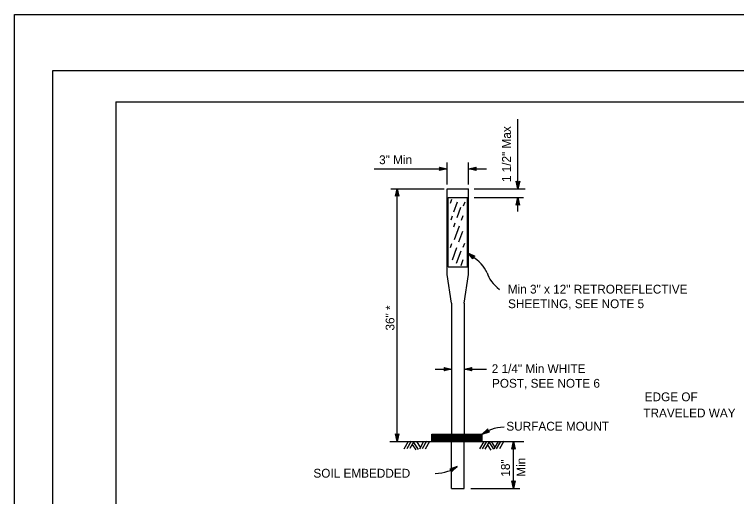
# Model space of a CAD drawing. Extents: x -894 to 866, y -476 to 714.
# Drawn here: x -894 to -320, y 330 to 714 of the extents above; entities that cross this region are included whole.
import ezdxf

# ---------------------------------------------------------------- set-up
doc = ezdxf.new("R2010")
doc.units = 0
for name, color, linetype in [('10 Sheet Format', 7, 'Continuous'), ('56 Stage 3 Anno', 7, 'Continuous'), ('57 Undefined', 7, 'Continuous'), ('60 Nongeo Data', 7, 'Continuous')]:
    doc.layers.add(name, color=color, linetype=linetype)

msp = doc.modelspace()

# ---------------------------------------------------------------- linework, layer by layer
at = {"layer": '10 Sheet Format'}
for q in [(811.55, 643.96), (-813.45, -406.04)]:
    msp.add_line((-813.45, 643.96), q, dxfattribs=at)
for points in [[(-894.04, 713.56), (865.96, 713.56), (865.96, -476.44), (-894.04, -476.44)], [(-863.43, 668.96), (836.57, 668.96), (836.57, -431.04), (-863.43, -431.04)], [(-863.43, 668.96), (836.57, 668.96), (836.57, -431.04), (-863.43, -431.04)]]:
    msp.add_lwpolyline(points, close=True, dxfattribs=at)
at = {"layer": '56 Stage 3 Anno'}
for p, q in [((-493.6, 574.9), (-493.6, 630.19)), ((-555.12, 590.71), (-555.92, 592.05)), ((-555.92, 592.05), (-555.92, 592.05)), ((-555.92, 592.05), (-549.92, 590.71)), ((-555.71, 591.69), (-551.3, 590.71)), ((-549.92, 578.42), (-549.92, 595.71)), ((-532.89, 578.42), (-532.89, 595.71)), ((-532.89, 590.71), (-526.89, 592.04)), ((-531.5, 590.71), (-527.13, 591.68)), ((-526.89, 592.04), (-527.69, 590.71)), ((-526.89, 592.04), (-526.89, 592.04)), ((-607.95, 590.71), (-549.92, 590.71)), ((-549.92, 590.71), (-555.92, 589.38)), ((-555.92, 589.38), (-555.12, 590.71)), ((-555.92, 589.38), (-555.92, 589.38)), ((-551.31, 590.71), (-555.69, 589.74)), ((-552.69, 590.71), (-555.51, 590.09)), ((-555.47, 591.33), (-552.69, 590.71)), ((-555.3, 590.99), (-554.07, 590.71)), ((-554.07, 590.71), (-555.28, 590.45)), ((-549.92, 590.71), (-549.92, 590.71)), ((-526.89, 589.37), (-532.89, 590.71)), ((-532.89, 590.71), (-532.89, 590.71)), ((-532.89, 590.71), (-518.53, 590.71)), ((-527.11, 589.73), (-531.51, 590.71)), ((-530.13, 590.71), (-527.31, 591.33)), ((-527.35, 590.09), (-530.13, 590.71)), ((-528.75, 590.71), (-527.54, 590.97)), ((-527.52, 590.43), (-528.75, 590.71)), ((-527.69, 590.71), (-526.89, 589.37)), ((-526.89, 589.37), (-526.89, 589.37)), ((-493.6, 574.9), (-494.93, 580.9)), ((-494.93, 580.9), (-494.93, 580.9)), ((-494.93, 580.9), (-493.6, 580.1)), ((-493.6, 576.29), (-494.57, 580.66)), ((-493.6, 577.66), (-494.22, 580.48)), ((-493.59, 579.04), (-493.86, 580.25)), ((-493.6, 580.1), (-492.26, 580.9)), ((-492.26, 580.9), (-493.6, 574.9)), ((-492.61, 580.68), (-493.6, 576.28)), ((-492.97, 580.45), (-493.6, 577.66)), ((-493.32, 580.27), (-493.59, 579.04)), ((-492.26, 580.9), (-492.26, 580.9)), ((-594.63, 574.9), (-552.4, 574.9)), ((-590.97, 568.9), (-589.63, 574.9)), ((-589.63, 574.9), (-589.63, 574.9)), ((-589.63, 574.9), (-588.3, 568.9)), ((-589.63, 373.94), (-589.63, 574.9)), ((-528.54, 574.9), (-487.86, 574.9)), ((-493.6, 574.9), (-493.6, 574.9)), ((-589.63, 569.7), (-590.97, 568.9)), ((-590.97, 568.9), (-590.97, 568.9)), ((-590.62, 569.11), (-589.63, 573.52)), ((-590.26, 569.35), (-589.64, 572.13)), ((-589.91, 569.52), (-589.64, 570.75)), ((-589.64, 572.13), (-589.01, 569.31)), ((-589.64, 570.75), (-589.37, 569.54)), ((-589.63, 573.51), (-588.66, 569.13)), ((-588.3, 568.9), (-589.63, 569.7)), ((-588.3, 568.9), (-588.3, 568.9)), ((-528.54, 567.85), (-489.15, 567.85)), ((-494.94, 561.85), (-493.6, 567.85)), ((-494.58, 562.07), (-493.6, 566.47)), ((-494.22, 562.3), (-493.6, 565.09)), ((-493.88, 562.48), (-493.6, 563.71)), ((-493.6, 556.95), (-493.6, 567.85)), ((-493.6, 567.85), (-493.6, 567.85)), ((-493.6, 567.85), (-492.27, 561.85)), ((-493.6, 565.09), (-492.97, 562.26)), ((-493.6, 563.71), (-493.33, 562.5)), ((-493.59, 566.46), (-492.63, 562.09)), ((-493.6, 562.65), (-494.94, 561.85)), ((-494.94, 561.85), (-494.94, 561.85)), ((-492.27, 561.85), (-493.6, 562.65)), ((-492.27, 561.85), (-492.27, 561.85)), ((-529.63, 519.3), (-533.61, 523.99)), ((-533.61, 523.99), (-533.61, 523.99)), ((-533.61, 523.99), (-528.02, 521.43)), ((-529.59, 519.72), (-532.51, 523.16)), ((-532.49, 523.16), (-528.42, 521.29)), ((-529.56, 520.15), (-531.4, 522.32)), ((-531.4, 522.32), (-528.77, 521.12)), ((-529.49, 520.53), (-530.3, 521.49)), ((-530.3, 521.49), (-529.18, 520.97)), ((-529.46, 520.86), (-529.63, 519.3)), ((-529.63, 519.3), (-529.63, 519.3)), ((-528.02, 521.43), (-529.46, 520.86)), ((-528.02, 521.43), (-528.02, 521.43)), ((-559.36, 431.48), (-546.41, 431.48)), ((-551.61, 431.48), (-552.41, 432.82)), ((-552.41, 432.82), (-552.41, 432.82)), ((-552.41, 432.82), (-546.41, 431.48)), ((-546.41, 431.48), (-552.41, 430.15)), ((-552.41, 430.15), (-551.61, 431.48)), ((-552.19, 432.47), (-547.79, 431.48)), ((-547.8, 431.48), (-552.17, 430.51)), ((-549.17, 431.49), (-552, 430.86)), ((-551.96, 432.11), (-549.17, 431.49)), ((-551.78, 431.76), (-550.55, 431.49)), ((-550.55, 431.49), (-551.76, 431.22)), ((-546.41, 431.48), (-546.41, 431.48)), ((-536.41, 431.48), (-530.41, 432.81)), ((-536.41, 431.48), (-518.53, 431.48)), ((-530.41, 430.14), (-536.41, 431.48)), ((-536.41, 431.48), (-536.41, 431.48)), ((-530.63, 430.5), (-535.03, 431.48)), ((-535.02, 431.49), (-530.64, 432.45)), ((-533.65, 431.48), (-530.82, 432.11)), ((-530.86, 430.86), (-533.65, 431.48)), ((-532.26, 431.48), (-531.06, 431.75)), ((-531.04, 431.21), (-532.26, 431.48)), ((-530.41, 432.81), (-531.21, 431.48)), ((-531.21, 431.48), (-530.41, 430.14)), ((-530.41, 432.81), (-530.41, 432.81)), ((-552.41, 430.15), (-552.41, 430.15)), ((-530.41, 430.14), (-530.41, 430.14)), ((-589.63, 373.94), (-590.96, 379.94)), ((-590.96, 379.94), (-590.96, 379.94)), ((-590.96, 379.94), (-589.63, 379.14)), ((-589.64, 375.33), (-590.6, 379.7)), ((-589.63, 376.7), (-590.26, 379.53)), ((-589.63, 378.08), (-589.9, 379.29)), ((-589.63, 379.14), (-588.29, 379.94)), ((-588.29, 379.94), (-589.63, 373.94)), ((-588.65, 379.72), (-589.63, 375.32)), ((-589.01, 379.49), (-589.63, 376.7)), ((-589.36, 379.31), (-589.63, 378.08)), ((-588.29, 379.94), (-588.29, 379.94)), ((-517.69, 384), (-522.2, 379.82)), ((-522.2, 379.82), (-516.35, 381.7)), ((-522.2, 379.82), (-522.2, 379.82)), ((-517.7, 383.59), (-521.01, 380.52)), ((-521, 380.52), (-516.73, 381.89)), ((-517.72, 383.16), (-519.81, 381.21)), ((-519.81, 381.21), (-517.06, 382.1)), ((-517.7, 382.77), (-518.62, 381.91)), ((-518.62, 381.91), (-517.44, 382.29)), ((-517.71, 382.44), (-517.69, 384)), ((-516.35, 381.7), (-517.71, 382.44)), ((-517.69, 384), (-517.69, 384)), ((-516.35, 381.7), (-516.35, 381.7)), ((-589.63, 373.94), (-589.63, 373.94)), ((-498.56, 367.93), (-497.22, 373.93)), ((-497.22, 373.93), (-497.22, 373.93)), ((-497.22, 373.93), (-495.89, 367.93)), ((-497.22, 344.89), (-497.22, 373.93)), ((-497.22, 368.73), (-498.56, 367.93)), ((-498.56, 367.93), (-498.56, 367.93)), ((-498.2, 368.15), (-497.22, 372.55)), ((-497.84, 368.38), (-497.22, 371.17)), ((-497.49, 368.56), (-497.22, 369.79)), ((-497.22, 371.17), (-496.59, 368.34)), ((-497.22, 369.79), (-496.95, 368.58)), ((-495.89, 367.93), (-497.22, 368.73)), ((-497.21, 372.54), (-496.25, 368.16)), ((-495.89, 367.93), (-495.89, 367.93)), ((-541.96, 353.9), (-547.81, 352.03)), ((-547.81, 352.03), (-547.81, 352.03)), ((-547.81, 352.03), (-546.45, 351.28)), ((-543.16, 353.2), (-547.43, 351.84)), ((-544.35, 352.51), (-547.1, 351.63)), ((-545.54, 351.81), (-546.72, 351.43)), ((-546.47, 349.72), (-541.96, 353.9)), ((-546.45, 351.28), (-546.47, 349.72)), ((-546.46, 350.14), (-543.15, 353.21)), ((-546.46, 350.95), (-545.54, 351.81)), ((-546.44, 350.57), (-544.35, 352.51)), ((-541.96, 353.9), (-541.96, 353.9)), ((-546.47, 349.72), (-546.47, 349.72)), ((-497.22, 336.51), (-497.22, 344.89)), ((-497.22, 336.51), (-498.55, 342.51)), ((-498.55, 342.51), (-498.55, 342.51)), ((-498.55, 342.51), (-497.22, 341.71)), ((-497.22, 337.9), (-498.19, 342.27)), ((-497.21, 339.27), (-497.84, 342.09)), ((-497.21, 340.65), (-497.48, 341.86)), ((-497.22, 341.71), (-495.88, 342.51)), ((-495.88, 342.51), (-497.22, 336.51)), ((-496.23, 342.29), (-497.22, 337.89)), ((-496.59, 342.06), (-497.21, 339.27)), ((-496.94, 341.88), (-497.21, 340.65)), ((-495.88, 342.51), (-495.88, 342.51)), ((-531.14, 336.51), (-492.22, 336.51)), ((-497.22, 336.51), (-497.22, 336.51))]:
    msp.add_line(p, q, dxfattribs=at)
for centre, major_axis, start_param, end_param in [((-695.41, 496.5), (-178.58, -5.5), 3.256999, 3.527553), ((-340.24, 517.59), (-178.58, -5.5), 0.07445, 0.337295), ((-374.81, 280.76), (151.65, -94.46), 2.755632, 3.026186), ((-689.35, 452.95), (-151.65, 94.46), 2.755632, 3.026186)]:
    msp.add_ellipse(centre, major_axis=major_axis, ratio=0.299377, start_param=start_param, end_param=end_param, dxfattribs=at)
at = {"layer": '60 Nongeo Data'}
for p, q in [((-549.92, 574.9), (-532.89, 574.9)), ((-549.92, 506.84), (-549.92, 574.9)), ((-532.89, 506.84), (-532.89, 574.9)), ((-549.16, 567.85), (-533.65, 567.85)), ((-549.16, 512.84), (-549.16, 567.85)), ((-547.28, 563.38), (-546.1, 566.65)), ((-544.74, 556.45), (-541.8, 564.64)), ((-536.89, 561.36), (-535.72, 564.62)), ((-533.65, 512.84), (-533.65, 567.85)), ((-542.05, 552.14), (-539.08, 560.37)), ((-546.77, 550.21), (-545.6, 553.48)), ((-538.55, 550.04), (-537.2, 553.78)), ((-544.75, 544.64), (-543.57, 547.91)), ((-544.09, 534.65), (-540.17, 545.55)), ((-540.54, 532.7), (-537.47, 541.23)), ((-547.28, 528.17), (-546.1, 531.44)), ((-537.15, 528.43), (-535.97, 531.69)), ((-545.69, 518.41), (-542.16, 528.21)), ((-542.4, 515.73), (-538.87, 525.55)), ((-538.81, 513.9), (-537.12, 518.59)), ((-549.16, 512.84), (-533.65, 512.84)), ((-546.41, 483.94), (-549.92, 506.84)), ((-536.41, 483.94), (-532.89, 506.84)), ((-546.41, 483.94), (-546.41, 373.95)), ((-536.41, 483.94), (-536.41, 374.02)), ((-562.2, 379.82), (-522.2, 379.82)), ((-562.2, 373.94), (-562.2, 379.82)), ((-562, 373.94), (-562, 379.82)), ((-561.8, 373.94), (-561.8, 379.82)), ((-561.6, 373.94), (-561.6, 379.82)), ((-561.4, 373.94), (-561.4, 379.82)), ((-561.2, 373.94), (-561.2, 379.82)), ((-561, 373.94), (-561, 379.82)), ((-560.8, 373.94), (-560.8, 379.82)), ((-560.6, 373.94), (-560.6, 379.82)), ((-560.4, 373.94), (-560.4, 379.82)), ((-560.2, 373.94), (-560.2, 379.82)), ((-560, 373.94), (-560, 379.82)), ((-559.8, 373.94), (-559.8, 379.82)), ((-559.6, 373.94), (-559.6, 379.82)), ((-559.4, 373.94), (-559.4, 379.82)), ((-559.2, 373.94), (-559.2, 379.82)), ((-559, 373.94), (-559, 379.82)), ((-558.8, 373.94), (-558.8, 379.82)), ((-558.6, 373.94), (-558.6, 379.82)), ((-558.4, 373.94), (-558.4, 379.82)), ((-558.2, 373.94), (-558.2, 379.82)), ((-558, 373.94), (-558, 379.82)), ((-557.8, 373.94), (-557.8, 379.82)), ((-557.6, 373.94), (-557.6, 379.82)), ((-557.4, 373.94), (-557.4, 379.82)), ((-557.2, 373.94), (-557.2, 379.82)), ((-557, 373.94), (-557, 379.82)), ((-556.8, 373.94), (-556.8, 379.82)), ((-556.6, 373.94), (-556.6, 379.82)), ((-556.4, 373.94), (-556.4, 379.82)), ((-556.2, 373.94), (-556.2, 379.82)), ((-556, 373.94), (-556, 379.82)), ((-555.8, 373.94), (-555.8, 379.82)), ((-555.6, 373.94), (-555.6, 379.82)), ((-555.4, 373.94), (-555.4, 379.82)), ((-555.2, 373.94), (-555.2, 379.82)), ((-555, 373.94), (-555, 379.82)), ((-554.8, 373.94), (-554.8, 379.82)), ((-554.6, 373.94), (-554.6, 379.82)), ((-554.4, 373.94), (-554.4, 379.82)), ((-554.2, 373.94), (-554.2, 379.82)), ((-554, 373.94), (-554, 379.82)), ((-553.8, 373.94), (-553.8, 379.82)), ((-553.6, 373.94), (-553.6, 379.82)), ((-553.4, 373.94), (-553.4, 379.82)), ((-553.2, 373.94), (-553.2, 379.82)), ((-553, 373.94), (-553, 379.82)), ((-552.8, 373.94), (-552.8, 379.82)), ((-552.6, 373.94), (-552.6, 379.82)), ((-552.4, 373.94), (-552.4, 379.82)), ((-552.2, 373.94), (-552.2, 379.82)), ((-552, 373.94), (-552, 379.82)), ((-551.8, 373.94), (-551.8, 379.82)), ((-551.6, 373.94), (-551.6, 379.82)), ((-551.4, 373.94), (-551.4, 379.82)), ((-551.2, 373.94), (-551.2, 379.82)), ((-551, 373.94), (-551, 379.82)), ((-550.8, 373.94), (-550.8, 379.82)), ((-550.6, 373.94), (-550.6, 379.82)), ((-550.4, 373.94), (-550.4, 379.82)), ((-550.2, 373.94), (-550.2, 379.82)), ((-550, 373.94), (-550, 379.82)), ((-549.8, 373.94), (-549.8, 379.82)), ((-549.6, 373.94), (-549.6, 379.82)), ((-549.4, 373.94), (-549.4, 379.82)), ((-549.2, 373.94), (-549.2, 379.82)), ((-549, 373.94), (-549, 379.82)), ((-548.8, 373.94), (-548.8, 379.82)), ((-548.6, 373.94), (-548.6, 379.82)), ((-548.4, 373.94), (-548.4, 379.82)), ((-548.2, 373.94), (-548.2, 379.82)), ((-548, 373.94), (-548, 379.82)), ((-547.8, 373.94), (-547.8, 379.82)), ((-547.6, 373.94), (-547.6, 379.82)), ((-547.4, 373.94), (-547.4, 379.82)), ((-547.2, 373.94), (-547.2, 379.82)), ((-547, 373.94), (-547, 379.82)), ((-546.8, 373.94), (-546.8, 379.82)), ((-546.6, 373.94), (-546.6, 379.82)), ((-546.4, 373.94), (-546.4, 379.82)), ((-546.2, 373.94), (-546.2, 379.82)), ((-546, 373.94), (-546, 379.82)), ((-545.8, 373.94), (-545.8, 379.82)), ((-545.6, 373.94), (-545.6, 379.82)), ((-545.4, 373.94), (-545.4, 379.82)), ((-545.2, 373.94), (-545.2, 379.82)), ((-545, 373.94), (-545, 379.82)), ((-544.8, 373.94), (-544.8, 379.82)), ((-544.6, 373.94), (-544.6, 379.82)), ((-544.4, 373.94), (-544.4, 379.82)), ((-544.2, 373.94), (-544.2, 379.82)), ((-544, 373.94), (-544, 379.82)), ((-543.8, 373.94), (-543.8, 379.82)), ((-543.6, 373.94), (-543.6, 379.82)), ((-543.4, 373.94), (-543.4, 379.82)), ((-543.2, 373.94), (-543.2, 379.82)), ((-543, 373.94), (-543, 379.82)), ((-542.8, 373.94), (-542.8, 379.82)), ((-542.8, 373.94), (-542.8, 379.82)), ((-542.6, 373.94), (-542.6, 379.82)), ((-542.6, 373.94), (-542.6, 379.82)), ((-542.4, 373.94), (-542.4, 379.82)), ((-542.4, 373.94), (-542.4, 379.82)), ((-542.2, 373.94), (-542.2, 379.82)), ((-542.2, 373.94), (-542.2, 379.82)), ((-542, 373.94), (-542, 379.82)), ((-542, 373.94), (-542, 379.82)), ((-541.8, 373.94), (-541.8, 379.82)), ((-541.8, 373.94), (-541.8, 379.82)), ((-541.6, 373.94), (-541.6, 379.82)), ((-541.6, 373.94), (-541.6, 379.82)), ((-541.4, 373.94), (-541.4, 379.82)), ((-541.4, 373.94), (-541.4, 379.82)), ((-541.2, 373.94), (-541.2, 379.82)), ((-541, 373.94), (-541, 379.82)), ((-540.8, 373.94), (-540.8, 379.82)), ((-540.6, 373.94), (-540.6, 379.82)), ((-540.4, 373.94), (-540.4, 379.82)), ((-540.2, 373.94), (-540.2, 379.82)), ((-540, 373.94), (-540, 379.82)), ((-539.8, 373.94), (-539.8, 379.82)), ((-539.6, 373.94), (-539.6, 379.82)), ((-539.4, 373.94), (-539.4, 379.82)), ((-539.2, 373.94), (-539.2, 379.82)), ((-539, 373.94), (-539, 379.82)), ((-538.8, 373.94), (-538.8, 379.82)), ((-538.6, 373.94), (-538.6, 379.82)), ((-538.4, 373.94), (-538.4, 379.82)), ((-538.2, 373.94), (-538.2, 379.82)), ((-538, 373.94), (-538, 379.82)), ((-537.8, 373.94), (-537.8, 379.82)), ((-537.6, 373.94), (-537.6, 379.82)), ((-537.4, 373.94), (-537.4, 379.82)), ((-537.2, 373.94), (-537.2, 379.82)), ((-537, 373.94), (-537, 379.82)), ((-536.8, 373.94), (-536.8, 379.82)), ((-536.6, 373.94), (-536.6, 379.82)), ((-536.4, 373.94), (-536.4, 379.82)), ((-536.2, 373.94), (-536.2, 379.82)), ((-536, 373.94), (-536, 379.82)), ((-535.8, 373.94), (-535.8, 379.82)), ((-535.6, 373.94), (-535.6, 379.82)), ((-535.4, 373.94), (-535.4, 379.82)), ((-535.2, 373.94), (-535.2, 379.82)), ((-535, 373.94), (-535, 379.82)), ((-534.8, 373.94), (-534.8, 379.82)), ((-534.6, 373.94), (-534.6, 379.82)), ((-534.4, 373.94), (-534.4, 379.82)), ((-534.2, 373.94), (-534.2, 379.82)), ((-534, 373.94), (-534, 379.82)), ((-533.8, 373.94), (-533.8, 379.82)), ((-533.6, 373.94), (-533.6, 379.82)), ((-533.4, 373.94), (-533.4, 379.82)), ((-533.2, 373.94), (-533.2, 379.82)), ((-533, 373.94), (-533, 379.82)), ((-532.8, 373.94), (-532.8, 379.82)), ((-532.6, 373.94), (-532.6, 379.82)), ((-532.4, 373.94), (-532.4, 379.82)), ((-532.2, 373.94), (-532.2, 379.82)), ((-532, 373.94), (-532, 379.82)), ((-531.8, 373.94), (-531.8, 379.82)), ((-531.6, 373.94), (-531.6, 379.82)), ((-531.4, 373.94), (-531.4, 379.82)), ((-531.2, 373.94), (-531.2, 379.82)), ((-531, 373.94), (-531, 379.82)), ((-530.8, 373.94), (-530.8, 379.82)), ((-530.6, 373.94), (-530.6, 379.82)), ((-530.4, 373.94), (-530.4, 379.82)), ((-530.2, 373.94), (-530.2, 379.82)), ((-530, 373.94), (-530, 379.82)), ((-529.8, 373.94), (-529.8, 379.82)), ((-529.6, 373.94), (-529.6, 379.82)), ((-529.4, 373.94), (-529.4, 379.82)), ((-529.2, 373.94), (-529.2, 379.82)), ((-529, 373.94), (-529, 379.82)), ((-528.8, 373.94), (-528.8, 379.82)), ((-528.6, 373.94), (-528.6, 379.82)), ((-528.4, 373.94), (-528.4, 379.82)), ((-528.2, 373.94), (-528.2, 379.82)), ((-528, 373.94), (-528, 379.82)), ((-527.8, 373.94), (-527.8, 379.82)), ((-527.6, 373.94), (-527.6, 379.82)), ((-527.4, 373.94), (-527.4, 379.82)), ((-527.2, 373.94), (-527.2, 379.82)), ((-527, 373.94), (-527, 379.82)), ((-526.8, 373.94), (-526.8, 379.82)), ((-526.6, 373.94), (-526.6, 379.82)), ((-526.4, 373.94), (-526.4, 379.82)), ((-526.2, 373.94), (-526.2, 379.82)), ((-526, 373.94), (-526, 379.82)), ((-525.8, 373.94), (-525.8, 379.82)), ((-525.6, 373.94), (-525.6, 379.82)), ((-525.4, 373.94), (-525.4, 379.82)), ((-525.2, 373.94), (-525.2, 379.82)), ((-525, 373.94), (-525, 379.82)), ((-524.8, 373.94), (-524.8, 379.82)), ((-524.6, 373.94), (-524.6, 379.82)), ((-524.4, 373.94), (-524.4, 379.82)), ((-524.2, 373.94), (-524.2, 379.82)), ((-524, 373.94), (-524, 379.82)), ((-523.8, 373.94), (-523.8, 379.82)), ((-523.6, 373.94), (-523.6, 379.82)), ((-523.4, 373.94), (-523.4, 379.82)), ((-523.2, 373.94), (-523.2, 379.82)), ((-523, 373.94), (-523, 379.82)), ((-522.8, 373.94), (-522.8, 379.82)), ((-522.6, 373.94), (-522.6, 379.82)), ((-522.4, 373.94), (-522.4, 379.82)), ((-522.2, 373.94), (-522.2, 379.82)), ((-522.2, 373.94), (-522.2, 379.82)), ((-595.44, 373.94), (-488.96, 373.94)), ((-581.06, 373.82), (-584.42, 367.86)), ((-578.54, 374.06), (-581.9, 368.1)), ((-576.34, 374.03), (-579.62, 368.22)), ((-571.17, 369.45), (-574.11, 373.92)), ((-568.69, 373.82), (-572.05, 367.86)), ((-566.41, 374.06), (-569.77, 368.1)), ((-564.01, 373.82), (-567.37, 367.86)), ((-546.41, 336.51), (-546.41, 373.95)), ((-536.41, 336.51), (-536.41, 373.95)), ((-520.85, 373.94), (-524.21, 367.98)), ((-518.77, 373.94), (-522.13, 367.98)), ((-516.59, 373.72), (-519.94, 367.76)), ((-512.91, 367.83), (-516.64, 373.53)), ((-511.91, 369.63), (-514.68, 373.86)), ((-509.38, 373.94), (-512.73, 367.98)), ((-507.52, 373.94), (-510.88, 367.98)), ((-504.9, 374.05), (-508.26, 368.09)), ((-574.61, 367.16), (-577.47, 371.52)), ((-572.77, 367.5), (-576.51, 373.2)), ((-514.87, 367.08), (-517.74, 371.46)), ((-546.41, 336.51), (-536.41, 336.51))]:
    msp.add_line(p, q, dxfattribs=at)

# ---------------------------------------------------------------- texts
at = {"layer": '57 Undefined'}
for s, p in [('1 1/2" Max', (-499.25, 580.2)), ('36" *', (-591.86, 462.15)), ('18"', (-500.06, 345.96)), ('Min', (-487.72, 345.88))]:
    msp.add_text(s, height=7, rotation=90, dxfattribs=at).set_placement(p)
for s, p in [('3" Min', (-604.02, 594.48)), ('Min 3" x 12" RETROREFLECTIVE', (-501.72, 491.57)), ('SHEETING, SEE NOTE 5', (-501.49, 479.96)), ('2 1/4" Min WHITE', (-514.48, 428.31)), ('POST, SEE NOTE 6', (-514.26, 416.69)), ('EDGE OF', (-392.82, 405.93)), ('TRAVELED WAY', (-393.91, 393.1)), ('SURFACE MOUNT', (-502.85, 382.55)), ('SOIL EMBEDDED', (-656.29, 345.17))]:
    msp.add_text(s, height=7, dxfattribs=at).set_placement(p)

doc.saveas('drawing.dxf')
